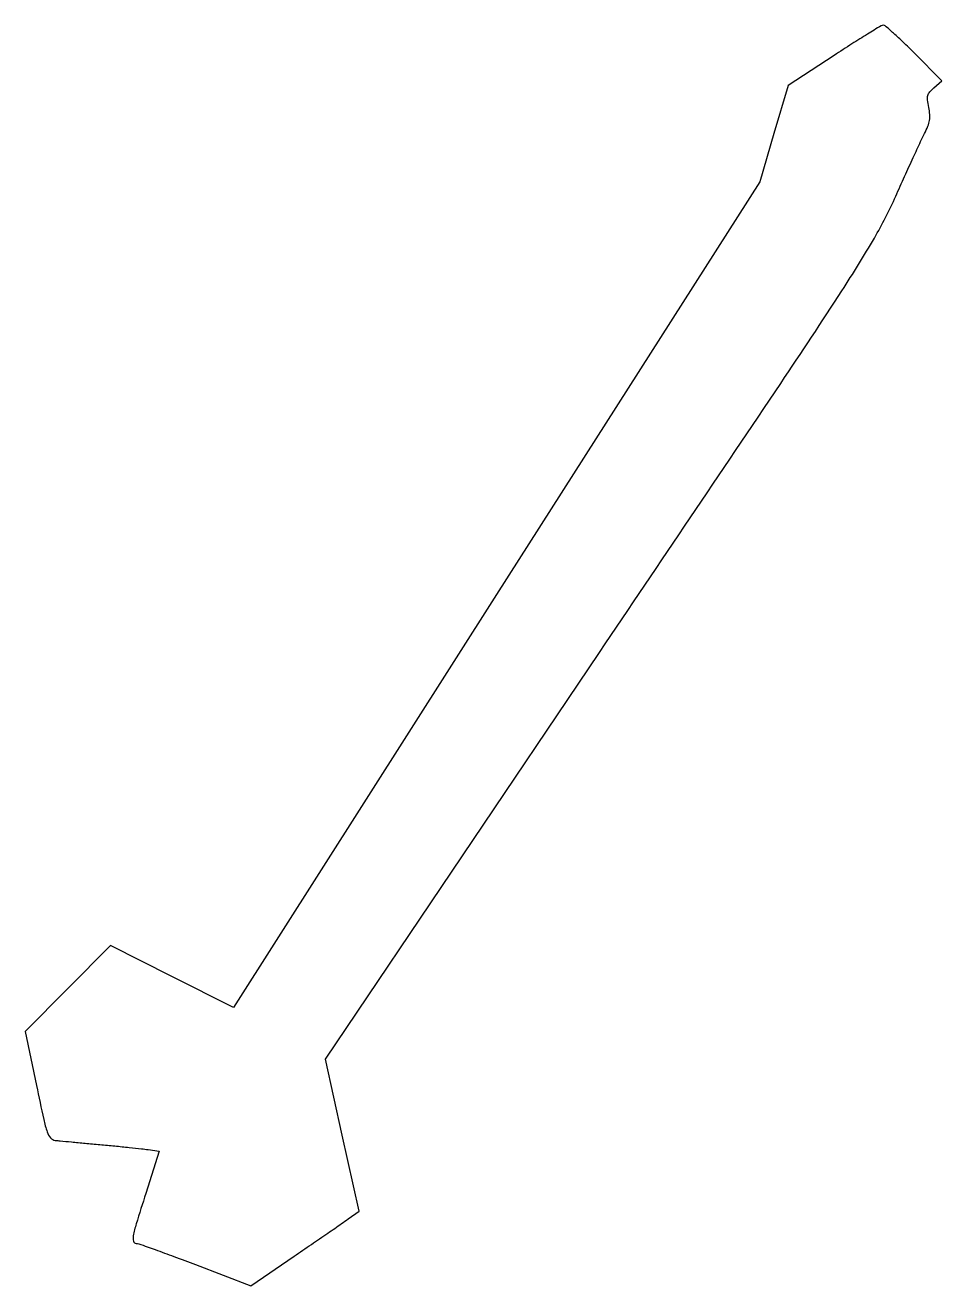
# Model space of a CAD drawing. Extents: x 0 to 298, y 0 to 409.
import ezdxf

# ---------------------------------------------------------------- set-up
doc = ezdxf.new("R2010")
doc.units = 0

msp = doc.modelspace()

# ---------------------------------------------------------------- linework, layer by layer
msp.add_lwpolyline([(262.593599, 399.15057), (247.687198, 389.428242), (243.086069, 373.792482), (238.484939, 358.156722), (153.139448, 224.328361), (67.793957, 90.5), (47.867632, 100.5408), (27.941307, 110.5816), (14.120622, 96.663726), (0.299938, 82.745853), (3.952632, 65.199938, 0.002264), (6.298923, 54.179682, 0.028958), (7.433832, 50.1138, 0.095116), (8.532313, 48.194209, 0.191453), (10.052663, 47.396807, 0.002571), (11.598279, 47.242391, 0.000255), (15.306095, 46.893113, 0.000322), (19.725743, 46.481925, 0.000255), (24.5, 46.043303, -0.001568), (29.360459, 45.583892, -0.001752), (34.041475, 45.110065, -0.001612), (38.027134, 44.679519, -0.009289), (40.130553, 44.405791), (43.761106, 43.864565), (39.397868, 30.182283, 0.002237), (36.305443, 20.332992, 0.027076), (35.341184, 16.486337, 0.107702), (35.38267, 14.690919, 0.346193), (36.260954, 14, -0.084735), (37.17995, 13.843132, -0.001218), (42.435786, 11.980591, -0.003324), (48.525472, 9.760074, -0.002182), (55.510954, 7.125416), (73.5, 0.250831), (87.5, 9.833894, 0.000338), (93.119421, 13.685988, 0.0004), (98.42621, 17.335288, 0.000348), (102.90126, 20.422489, 0.002542), (105.036036, 21.913489), (108.572071, 24.410022), (103.11356, 49.05469), (97.655048, 73.699358), (186.554061, 205.599679, 0.000259), (245.276354, 292.82413, 0.004046), (265.12995, 322.869429, 0.012119), (275.637952, 339.947337, 0.027155), (282.574452, 353.5, -0.001349), (285.462266, 359.941379, -0.001558), (288.250226, 366.064423, -0.001392), (290.642597, 371.237511, -0.009142), (291.896002, 373.80442, 0.022755), (292.990567, 376.209957, 0.055347), (293.511524, 378.085479, 0.05935), (293.589471, 379.94947, 0.029627), (293.268859, 382.292287, -0.020037), (292.88602, 384.739664, -0.094132), (292.988843, 386.153303, -0.113408), (293.593284, 387.29704, -0.035397), (294.970772, 388.681743), (297.5, 390.887753), (288.520849, 399.943876, 0.005638), (285.005651, 403.410145, 0.008677), (281.87945, 406.321095, 0.003891), (279.176749, 408.713739, 0.197253), (278.520849, 408.936448, 0.121436), (277.802012, 408.711041, 0.001349), (273.421119, 406.035631, 0.004099), (268.380698, 402.881525, 0.002648)], format="xyb", close=True)

doc.saveas('drawing.dxf')
